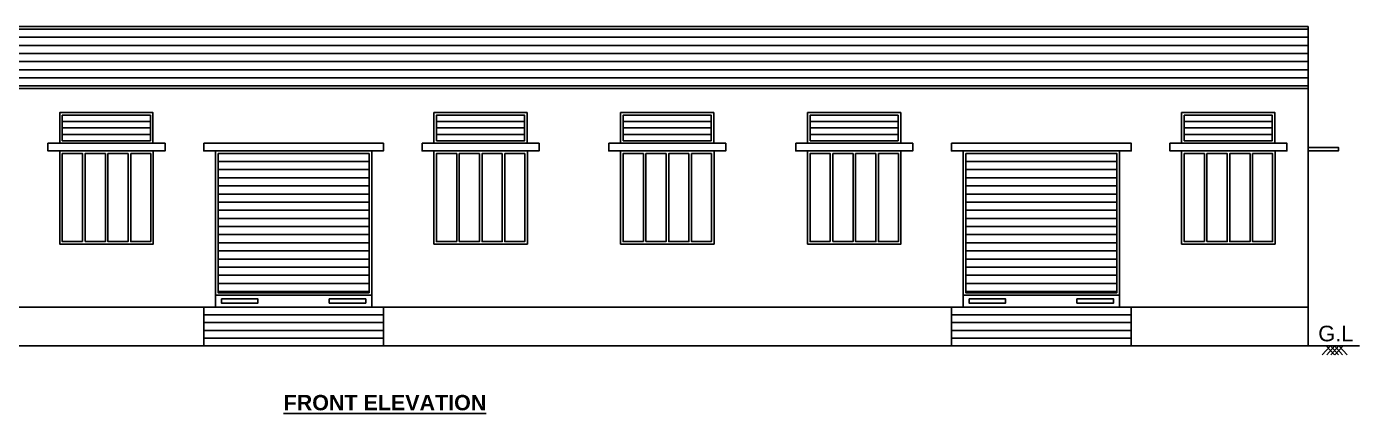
# Model space of a CAD drawing. Header units: metres. Extents: x 531 to 643, y 168 to 255.
# Drawn here: x 546.36 to 572.38, y 189.79 to 197.35 of the extents above; entities that cross this region are included whole.
import ezdxf

# ---------------------------------------------------------------- set-up
doc = ezdxf.new("R2010")
doc.units = ezdxf.units.M
doc.styles.get("Standard").update_dxf_attribs({"font": 'arial.ttf', "height": 0.35})

msp = doc.modelspace()

# ---------------------------------------------------------------- hatches: boundary and pattern name
h = msp.add_hatch()
h.set_pattern_fill('LINE', color=256, scale=0.05)
h.set_pattern_definition([(0, (1443.67256, 184.44001), (0, 0.15875), [])])
h.paths.add_polyline_path([(571.378, 196.137), (571.378, 197.347), (531.758, 197.347), (531.758, 196.137)])
h = msp.add_hatch()
h.set_pattern_fill('LINE', color=256, scale=0.05)
h.set_pattern_definition([(0, (-2607.70976, -313.60636), (0, 0.15875), [])])
h.paths.add_polyline_path([(550.093, 194.867), (550.093, 192.147), (553.043, 192.147), (553.043, 194.867)])
h = msp.add_hatch()
h.set_pattern_fill('LINE', color=256, scale=0.05)
h.set_pattern_definition([(0, (-2593.10976, -313.60636), (0, 0.15875), [])])
h.paths.add_polyline_path([(564.693, 194.867), (564.693, 192.147), (567.643, 192.147), (567.643, 194.867)])

# ---------------------------------------------------------------- linework, layer by layer
for p, q in [((571.378, 197.347), (531.758, 197.347)), ((571.378, 197.347), (571.378, 191.107)), ((531.758, 196.137), (571.378, 196.137)), ((547.053, 195.492), (548.773, 195.492)), ((554.358, 195.492), (556.078, 195.492)), ((558.003, 195.492), (559.723, 195.492)), ((561.653, 195.492), (563.373, 195.492)), ((568.958, 195.492), (570.678, 195.492)), ((547.053, 195.367), (548.773, 195.367)), ((547.053, 195.242), (548.773, 195.242)), ((554.358, 195.367), (556.078, 195.367)), ((554.358, 195.242), (556.078, 195.242)), ((558.003, 195.367), (559.723, 195.367)), ((558.003, 195.242), (559.723, 195.242)), ((561.653, 195.367), (563.373, 195.367)), ((561.653, 195.242), (563.373, 195.242)), ((568.958, 195.367), (570.678, 195.367)), ((568.958, 195.242), (570.678, 195.242)), ((549.813, 191.867), (549.813, 191.107)), ((553.323, 191.867), (553.323, 191.107)), ((564.413, 191.867), (564.413, 191.107)), ((567.923, 191.867), (567.923, 191.107)), ((549.813, 191.715), (553.323, 191.715)), ((549.813, 191.563), (553.323, 191.563)), ((564.413, 191.715), (567.923, 191.715)), ((564.413, 191.563), (567.923, 191.563)), ((549.813, 191.411), (553.323, 191.411)), ((549.813, 191.259), (553.323, 191.259)), ((564.413, 191.411), (567.923, 191.411)), ((564.413, 191.259), (567.923, 191.259))]:
    msp.add_line(p, q)
for points in [[(547.003, 195.067), (547.003, 195.667), (548.823, 195.667), (548.823, 195.067)], [(547.053, 195.117), (547.053, 195.617), (548.773, 195.617), (548.773, 195.117)], [(554.308, 195.067), (554.308, 195.667), (556.128, 195.667), (556.128, 195.067)], [(554.358, 195.117), (554.358, 195.617), (556.078, 195.617), (556.078, 195.117)], [(557.953, 195.067), (557.953, 195.667), (559.773, 195.667), (559.773, 195.067)], [(558.003, 195.117), (558.003, 195.617), (559.723, 195.617), (559.723, 195.117)], [(561.603, 195.067), (561.603, 195.667), (563.423, 195.667), (563.423, 195.067)], [(561.653, 195.117), (561.653, 195.617), (563.373, 195.617), (563.373, 195.117)], [(568.908, 195.067), (568.908, 195.667), (570.728, 195.667), (570.728, 195.067)], [(568.958, 195.117), (568.958, 195.617), (570.678, 195.617), (570.678, 195.117)], [(546.773, 195.067), (549.058, 195.067), (549.058, 194.917), (546.773, 194.917)], [(547.003, 194.917), (548.828, 194.917), (548.828, 193.097), (547.003, 193.097)], [(549.813, 195.067), (553.323, 195.067), (553.323, 194.917), (549.813, 194.917)], [(550.043, 194.917), (553.093, 194.917), (553.093, 192.097), (550.043, 192.097)], [(554.078, 195.067), (556.363, 195.067), (556.363, 194.917), (554.078, 194.917)], [(554.308, 194.917), (556.133, 194.917), (556.133, 193.097), (554.308, 193.097)], [(557.723, 195.067), (560.008, 195.067), (560.008, 194.917), (557.723, 194.917)], [(557.953, 194.917), (559.778, 194.917), (559.778, 193.097), (557.953, 193.097)], [(561.373, 195.067), (563.658, 195.067), (563.658, 194.917), (561.373, 194.917)], [(561.603, 194.917), (563.428, 194.917), (563.428, 193.097), (561.603, 193.097)], [(564.413, 195.067), (567.923, 195.067), (567.923, 194.917), (564.413, 194.917)], [(564.643, 194.917), (567.693, 194.917), (567.693, 192.097), (564.643, 192.097)], [(568.678, 195.067), (570.963, 195.067), (570.963, 194.917), (568.678, 194.917)], [(568.908, 194.917), (570.733, 194.917), (570.733, 193.097), (568.908, 193.097)], [(547.448, 193.147), (547.053, 193.147), (547.053, 194.867), (547.448, 194.867)], [(547.498, 193.147), (547.498, 194.867), (547.893, 194.867), (547.893, 193.147)], [(548.338, 194.867), (548.338, 193.147), (547.943, 193.147), (547.943, 194.867)], [(548.388, 194.867), (548.778, 194.867), (548.778, 193.147), (548.388, 193.147)], [(550.093, 194.867), (553.043, 194.867), (553.043, 192.147), (550.093, 192.147)], [(554.753, 193.147), (554.358, 193.147), (554.358, 194.867), (554.753, 194.867)], [(554.803, 193.147), (554.803, 194.867), (555.198, 194.867), (555.198, 193.147)], [(555.643, 194.867), (555.643, 193.147), (555.248, 193.147), (555.248, 194.867)], [(555.693, 194.867), (556.083, 194.867), (556.083, 193.147), (555.693, 193.147)], [(558.398, 193.147), (558.003, 193.147), (558.003, 194.867), (558.398, 194.867)], [(558.448, 193.147), (558.448, 194.867), (558.843, 194.867), (558.843, 193.147)], [(559.288, 194.867), (559.288, 193.147), (558.893, 193.147), (558.893, 194.867)], [(559.338, 194.867), (559.728, 194.867), (559.728, 193.147), (559.338, 193.147)], [(562.048, 193.147), (561.653, 193.147), (561.653, 194.867), (562.048, 194.867)], [(562.098, 193.147), (562.098, 194.867), (562.493, 194.867), (562.493, 193.147)], [(562.938, 194.867), (562.938, 193.147), (562.543, 193.147), (562.543, 194.867)], [(562.988, 194.867), (563.378, 194.867), (563.378, 193.147), (562.988, 193.147)], [(564.693, 194.867), (567.643, 194.867), (567.643, 192.147), (564.693, 192.147)], [(569.353, 193.147), (568.958, 193.147), (568.958, 194.867), (569.353, 194.867)], [(569.403, 193.147), (569.403, 194.867), (569.798, 194.867), (569.798, 193.147)], [(570.243, 194.867), (570.243, 193.147), (569.848, 193.147), (569.848, 194.867)], [(570.293, 194.867), (570.683, 194.867), (570.683, 193.147), (570.293, 193.147)], [(550.043, 191.867), (553.093, 191.867), (553.093, 192.097), (550.043, 192.097)], [(564.643, 191.867), (567.693, 191.867), (567.693, 192.097), (564.643, 192.097)], [(550.158, 192.025), (550.872, 192.025), (550.872, 191.945), (550.158, 191.945)], [(552.264, 192.025), (552.978, 192.025), (552.978, 191.945), (552.264, 191.945)], [(564.758, 192.025), (565.472, 192.025), (565.472, 191.945), (564.758, 191.945)], [(566.864, 192.025), (567.578, 192.025), (567.578, 191.945), (566.864, 191.945)]]:
    msp.add_lwpolyline(points, close=True)
for points in [[(571.378, 194.917), (571.968, 194.917), (571.968, 194.987), (571.378, 194.987)], [(531.758, 191.867), (571.378, 191.867)], [(530.758, 191.107), (572.378, 191.107)], [(571.814, 191.107), (571.654, 190.932)], [(571.733, 191.107), (571.893, 190.932)], [(571.902, 191.107), (571.742, 190.932)], [(571.814, 191.107), (571.973, 190.932)], [(571.979, 191.107), (571.819, 190.932)], [(571.891, 191.107), (572.051, 190.932)], [(572.06, 191.107), (571.9, 190.932)], [(571.979, 191.107), (572.139, 190.932)]]:
    msp.add_lwpolyline(points)

# ---------------------------------------------------------------- texts
msp.add_text('G.L', height=0.3048).set_placement((571.575, 191.198))
at = {"insert": (551.374, 190.15), "char_height": 0.3, "attachment_point": 1}
msp.add_mtext('{\\fArial|b1|i0|c0|p34;\\LFRONT ELEVATION}', dxfattribs=at)

doc.saveas('drawing.dxf')
